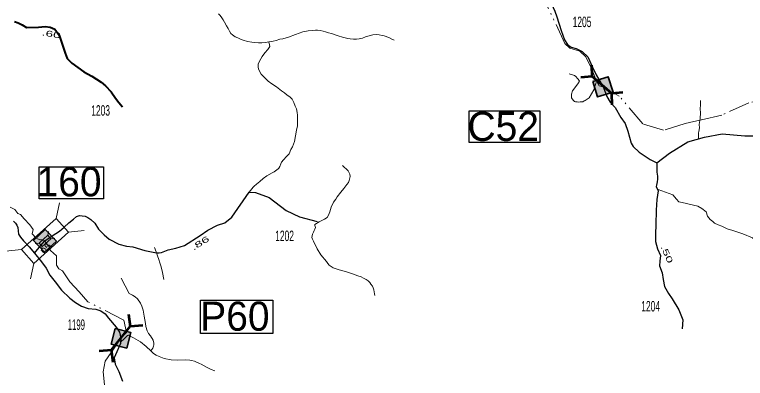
# Model space of a CAD drawing. Extents: x 301878 to 340724, y 234509 to 271929.
# Drawn here: x 326295 to 329431, y 253718 to 255281 of the extents above; entities that cross this region are included whole.
import ezdxf
from ezdxf.enums import TextEntityAlignment as Align

# ---------------------------------------------------------------- set-up
doc = ezdxf.new("R2010")
doc.units = 0
doc.header["$LTSCALE"] = 18
doc.linetypes.add('DASH_DOUBLE_DOT', pattern=[9.2, 5, -1.2, 0.3, -1.2, 0.3, -1.2])
doc.linetypes.add('LONG_DASHED', pattern=[7.5, 6, -1.5])
doc.layers.add('17', color=7, linetype='Continuous')
for name, color, linetype, lineweight in [('31', 7, 'Continuous', 35), ('32', 7, 'Continuous', 25), ('35', 7, 'Continuous', 13), ('50', 7, 'Continuous', 13), ('59', 7, 'DASH_DOUBLE_DOT', 13), ('8', 7, 'Continuous', 25)]:
    doc.layers.add(name, color=color, linetype=linetype, lineweight=lineweight)

msp = doc.modelspace()

# ---------------------------------------------------------------- hatches: boundary and pattern name
at = {"layer": '31'}
for points in [[(328776.65, 254993.7), (328843, 255014.34), (328863.65, 254947.94), (328797.3, 254927.3)], [(326424.24, 254259.86), (326376.38, 254310.23), (326426.78, 254358.13), (326474.65, 254307.77)], [(326726.42, 253932.78), (326793.78, 253915.74), (326776.72, 253848.33), (326709.36, 253865.37)]]:
    msp.add_hatch(color=256, dxfattribs=at).paths.add_polyline_path(points)

# ---------------------------------------------------------------- linework, layer by layer
for points in [[(328776.65, 254993.7), (328843, 255014.34), (328863.65, 254947.94), (328797.3, 254927.3)], [(326424.24, 254259.86), (326376.38, 254310.23), (326426.78, 254358.13), (326474.65, 254307.77)], [(326726.42, 253932.78), (326793.78, 253915.74), (326776.72, 253848.33), (326709.36, 253865.37)]]:
    msp.add_lwpolyline(points, close=True, dxfattribs=at)
at = {"layer": '31', "lineweight": 25}
for points in [[(328245.96, 254867.42), (328548.87, 254867.42), (328548.87, 254731.43), (328245.96, 254731.43)], [(326400.7, 254626.62), (326676.79, 254626.62), (326676.79, 254490.36), (326400.7, 254490.36)], [(327092.96, 254054.83), (327403.66, 254054.83), (327403.66, 253910.83), (327092.96, 253910.83)]]:
    msp.add_lwpolyline(points, close=True, dxfattribs=at)
at = {"layer": '32'}
for points in [[(328587.47, 255487.85), (328589.24, 255469.56), (328593.04, 255446.71), (328590.51, 255390.85), (328591.14, 255357.21), (328599.39, 255328.01), (328613.31, 255295.35), (328622.19, 255271.23), (328641.22, 255212.84), (328655.17, 255172.21), (328668.49, 255152.53), (328683.08, 255141.11), (328704.64, 255134.76), (328731.28, 255122.7), (328754.75, 255099.85), (328775.45, 255055.28)], [(328775.45, 255055.28), (328790.72, 255022.4), (328822.44, 254967.81), (328836.39, 254929.73), (328851.61, 254904.34), (328872.54, 254881.49), (328897.28, 254839.59), (328915.04, 254812.93), (328927.09, 254779.93), (328940.37, 254728.17), (328949.25, 254714.84), (328975.89, 254690.08), (329022.19, 254658.34), (329051.85, 254644.54)], [(329051.85, 254644.54), (329105.8, 254685.98), (329183.72, 254734.72), (329256.07, 254754.21), (329331.21, 254769.53), (329428.61, 254759.78), (329481.48, 254759.78)], [(329051.85, 254644.54), (329050.98, 254615.21), (329051.74, 254603.52), (329054.64, 254587.36), (329053.8, 254574.47), (329052.53, 254563.06), (329049.36, 254548.48), (329048.52, 254541.93), (329056.63, 254523.61), (329051.47, 254486.14), (329048.31, 254440.7), (329047.57, 254378.43), (329045.68, 254338.85), (329044.93, 254307.02), (329054.34, 254274.98), (329066.77, 254246.71), (329063.38, 254221.83), (329063.01, 254201.85), (329074.64, 254171.15), (329077.66, 254142.5), (329083.68, 254113.47), (329101.38, 254082.56), (329117.55, 254059.36), (329145.42, 254012.25), (329162.36, 253969.87), (329159.19, 253930.77)], [(326425.51, 254309), (326456.16, 254330.53), (326488.12, 254350.11), (326507.68, 254367.74), (326527.9, 254386.66), (326548.77, 254402.98), (326561.16, 254414.08), (326573.55, 254417.34), (326584.64, 254416.69), (326598.34, 254414.73), (326610.08, 254408.85), (326622.47, 254401.02), (326640.08, 254384.71), (326655.08, 254359.25), (326679.86, 254334.45), (326701.38, 254316.18), (326743.12, 254295.29), (326775.96, 254285.64), (326803.35, 254283.03), (326854.87, 254268.02), (326903.78, 254258.23), (326915.52, 254257.58), (326925.31, 254258.88), (326954.65, 254269.98), (326987.26, 254277.81), (327023.78, 254289.56), (327091.41, 254331.78), (327124.68, 254354.63), (327165.76, 254376.16), (327197.07, 254387.26), (327227.19, 254411.36), (327302.09, 254517.9), (327328.8, 254517.16), (327388.34, 254495.59), (327461.21, 254440.12), (327517.66, 254412.38), (327593.62, 254391.84)], [(326290.32, 254393.3), (326299.76, 254384.6), (326305.05, 254376.28), (326309.59, 254366.07), (326311.1, 254352.84), (326312.61, 254338.47), (326320.16, 254324.48), (326333.39, 254308.6), (326357.95, 254284.02), (326380.24, 254256.42)], [(326380.24, 254256.42), (326400.73, 254280.93), (326416.38, 254299.21), (326425.51, 254309)], [(326380.24, 254256.42), (326410.87, 254218.6), (326430.52, 254192.13), (326446.39, 254161.88), (326469.81, 254132.39), (326497.02, 254097.6), (326532.53, 254062.81), (326555.96, 254044.66), (326582.41, 254028.78), (326610.36, 254018.95), (326644.37, 254015.17), (326666.03, 254007.93), (326683.41, 253995.83), (326697.76, 253976.92), (326731.01, 253938.36), (326746.12, 253917.18), (326751.41, 253890.72), (326749.15, 253868.03), (326727.99, 253818.87), (326721.96, 253807.08), (326726.5, 253779.1), (326742.36, 253748.09), (326758.99, 253706.5)]]:
    msp.add_lwpolyline(points, dxfattribs=at)
at = {"layer": '32', "lineweight": 40}
msp.add_lwpolyline([(326294.85, 255250.82), (326311.35, 255246.26), (326328.42, 255236.58), (326346.63, 255225.19), (326397.54, 255227.58), (326425.98, 255230.43), (326447.61, 255226.44), (326467.52, 255218.47), (326486.86, 255192.84), (326513.01, 255115.18), (326520.97, 255092.4), (326540.89, 255071.9), (326592.66, 255035.46), (326627.37, 255017.24), (326666.96, 254991.34), (326685.74, 254975.4), (326709.63, 254949.21), (326727.84, 254921.88), (326742.63, 254903.09), (326758.51, 254885.05)], dxfattribs=at)
at = {"layer": '35'}
msp.add_line((326786.69, 254082.74), (326752.79, 254148.65), dxfattribs=at)
for points in [[(327386.49, 255164.1), (327372.53, 255161.18), (327356.09, 255159.5), (327341.39, 255159.79), (327325, 255160.92), (327312.73, 255162.77), (327294.79, 255165.92), (327276.18, 255171.1), (327264.66, 255175.33), (327253.37, 255180.75), (327242.06, 255185.78), (327230.81, 255193.61), (327223.14, 255200.16), (327217.14, 255210.29), (327211.25, 255221.21), (327204.58, 255232.94), (327196.09, 255248.32), (327189.9, 255259.25), (327184.16, 255267.36), (327177.15, 255277.11), (327170.09, 255284.45)], [(327923.99, 255171.43), (327914.17, 255176.03), (327901.69, 255182.28), (327881.54, 255190.28), (327873.07, 255191.65), (327860.22, 255194.7), (327846.54, 255195.78), (327832.8, 255194.05), (327817, 255189.56), (327800.81, 255185.48), (327788, 255180.13), (327774.22, 255176.41), (327762.09, 255175.45), (327749.9, 255176.09), (327734.61, 255177.19), (327725.23, 255178.18), (327702.33, 255183.84), (327683.75, 255190.21), (327654.82, 255199.59), (327642.89, 255203.03), (327629.47, 255207.29), (327620.02, 255210.28), (327606.06, 255212.56), (327594.4, 255214.79), (327585.89, 255214.56), (327571.86, 255213.24), (327555.42, 255211.57), (327531.62, 255207.24), (327500.59, 255196.25), (327470.95, 255184.83), (327446.88, 255176.91), (327432.84, 255175.18), (327417.33, 255170.29), (327404.57, 255167.34), (327395.73, 255165.92), (327386.49, 255164.1)], [(327386.49, 255164.1), (327388.43, 255150.86), (327389.91, 255144.42), (327382.25, 255131.77), (327368.85, 255117.23), (327357.93, 255101.44), (327346.04, 255081.67), (327341.16, 255068.16), (327339.89, 255054.18), (327342.98, 255043.71), (327353.33, 255025.9), (327367.34, 255011.21), (327384.12, 254994.87), (327399.71, 254983.76), (327418.55, 254970.18), (327440.84, 254954.13), (327453.37, 254945.48), (327465.48, 254935.63), (327476.14, 254928.22), (327486.24, 254918.01), (327492.96, 254903.87), (327498.74, 254887.75), (327504.51, 254875.63), (327507.6, 254860.36), (327509.39, 254849.52), (327509.34, 254831.92), (327508.78, 254803.91), (327504.79, 254784.39), (327501.11, 254760.45), (327495.91, 254735.34), (327487.16, 254713.1), (327481.02, 254701.22), (327473.05, 254682.97), (327462.73, 254671.97), (327449.34, 254657.83), (327441.13, 254647.19), (327437.18, 254639.67), (327432.85, 254628.55), (327429.51, 254621.41), (327425.84, 254617.88), (327408.8, 254606.22), (327400.59, 254601.17), (327377.74, 254588.82), (327361.9, 254577.13), (327347.23, 254564.22), (327333.5, 254552.89), (327322.82, 254544.3), (327318.84, 254539.97), (327302.09, 254517.9)], [(328790.87, 254988.94), (328780.75, 254957.95), (328761.55, 254923.11), (328744.22, 254912.57), (328739.21, 254910.07), (328733.13, 254906.49), (328722.75, 254905.77), (328714.17, 254905.41), (328709.16, 254906.13), (328701.64, 254906.84), (328698.06, 254908.28), (328692.7, 254914), (328684.94, 254923.32), (328684.57, 254930.15), (328685.54, 254939.79), (328689.55, 254953.42), (328712.16, 254984.2), (328718.88, 254995.59), (328713.72, 255004.09), (328710.98, 255006.93), (328703.64, 255015.1), (328697.84, 255019.21), (328675.57, 255026.21)], [(329229.48, 254748.94), (329230.43, 254772.71), (329231.6, 254779.16), (329233.95, 254794.4), (329233.36, 254808.46), (329236.87, 254835.43), (329238.05, 254859.46), (329237.46, 254875.87), (329238.05, 254893.45), (329238.63, 254912.21)], [(327702.66, 254632.79), (327726.12, 254610.31), (327730.1, 254604.23), (327734.03, 254595.35), (327735.54, 254585.72), (327731.6, 254568.99), (327727.63, 254560.26), (327720.65, 254551.6), (327708.71, 254534.63), (327694.68, 254518.5), (327679.78, 254498.79), (327673.38, 254488.91), (327663.61, 254475.5), (327654.19, 254454.47), (327647.76, 254433.39), (327642.88, 254419.48), (327635.89, 254409.62), (327625.23, 254402.23), (327613.3, 254396.06), (327601.79, 254390.69), (327583.45, 254379.05)], [(329569.33, 254135.93), (329544.91, 254190.43), (329521.14, 254238.53), (329510.78, 254259.53), (329502.21, 254272.91), (329475.44, 254305.83), (329462.02, 254322.52), (329419.78, 254338.79), (329377.95, 254354.06), (329353.55, 254361.03), (329330.02, 254372.37), (329314.34, 254377.6), (329299.23, 254384.82), (329291.58, 254392.56), (329280.35, 254400.27), (329268.15, 254415.1), (329262.93, 254434.28), (329244.63, 254448.23), (329227.2, 254458.7), (329160.11, 254473.89), (329145.29, 254477.01), (329135.13, 254488.6), (329119.15, 254507.53), (329056.93, 254529.85)], [(327840.71, 254074.6), (327839.75, 254081.83), (327838.93, 254090.65), (327836.68, 254098.69), (327834.57, 254107.94), (327831.2, 254114.81), (327824.58, 254123.74), (327819.4, 254130.25), (327812.64, 254137.19), (327803.76, 254143.37), (327793.16, 254148.78), (327782.47, 254154.6), (327767.56, 254159.29), (327744.72, 254167.75), (327714.8, 254177.55), (327698.39, 254182.28), (327684.07, 254186.56), (327670.33, 254190.04), (327662.99, 254193.39), (327653.59, 254198.37), (327645.31, 254204.94), (327640.14, 254211.45), (327633.11, 254220.39), (327609.29, 254249.68), (327593.49, 254275.2), (327577.93, 254307.53), (327573.4, 254316.42), (327571.24, 254323.66), (327571.58, 254330.46), (327573.74, 254338.42), (327578.29, 254345.93), (327581.03, 254353.08), (327584.37, 254359.82), (327585.89, 254365.79), (327585.6, 254371.4), (327584.36, 254374.63), (327583.45, 254379.05)], [(326895.47, 254280.27), (326902.81, 254261.72), (326908.58, 254245.19), (326914.05, 254228.68), (326918.98, 254214.97), (326924.13, 254197.27), (326929.35, 254172.75), (326936.07, 254143.8)], [(326786.79, 254082.74), (326801.36, 254075.65), (326812.03, 254069.04), (326822.06, 254060.43), (326834.88, 254040.97), (326841.65, 254029.23), (326846.49, 254011.12), (326851.69, 253985.81), (326856.56, 253954.1), (326857.8, 253940.87), (326863.85, 253923.14), (326869.3, 253910.63), (326878.22, 253901.25), (326889.75, 253882.21), (326892.28, 253868.95), (326892.26, 253862.95), (326891.33, 253856.17), (326888.57, 253848.22), (326879.44, 253836.79)], [(326879.44, 253836.79), (326859.61, 253856), (326835.18, 253874.89), (326805.32, 253893.09), (326787.98, 253901.44), (326783.72, 253903.52), (326779.4, 253902.41), (326774.29, 253897.31), (326764.8, 253887.89), (326750.85, 253875.77)], [(326879.44, 253836.79), (326890.72, 253825.76), (326903.18, 253818.31), (326915.65, 253811.66), (326937.31, 253804.03), (326967.21, 253798.23), (326992.8, 253796.92), (327027.53, 253797.83), (327047.01, 253796.25), (327054.4, 253795.7), (327067.23, 253791.84), (327088.85, 253782.61), (327095.79, 253779.27), (327118.74, 253766.01), (327138.85, 253756), (327155.25, 253750.88)]]:
    msp.add_lwpolyline(points, dxfattribs=at)
at = {"layer": '50', "lineweight": 53}
for p, q in [((328770.5, 255064.56), (328772.31, 255016.77)), ((328724.7, 255012.37), (328772.31, 255016.77)), ((328905.54, 254946.05), (328857.93, 254941.64)), ((326784.16, 253993.89), (326791.57, 253940.61)), ((326845.18, 253945.12), (326791.57, 253940.61)), ((326718.98, 253787.22), (326711.57, 253840.5))]:
    msp.add_line(p, q, dxfattribs=at)
at = {"layer": '50'}
for p, q in [((326487.79, 254472.08), (326473.13, 254405.6)), ((326594.27, 254353.66), (326526.62, 254346.11)), ((326324.41, 254271.88), (326256.75, 254264.33)), ((326377.9, 254212.39), (326363.23, 254145.91))]:
    msp.add_line(p, q, dxfattribs=at)
at = {"layer": '50', "linetype": 'LONG_DASHED'}
for p, q in [((326441.08, 254349.77), (326437.41, 254333.15)), ((326467.7, 254320.16), (326450.79, 254318.28)), ((326400.23, 254299.72), (326383.32, 254297.83)), ((326413.61, 254284.84), (326409.94, 254268.23))]:
    msp.add_line(p, q, dxfattribs=at)
at = {"layer": '50', "lineweight": 53}
for points in [[(328859.74, 254893.85), (328857.93, 254941.64), (328772.31, 255016.77)], [(326657.96, 253835.99), (326711.57, 253840.5), (326791.57, 253940.61)]]:
    msp.add_lwpolyline(points, dxfattribs=at)
at = {"layer": '50'}
msp.add_lwpolyline([(326377.9, 254212.39), (326526.62, 254346.11), (326473.13, 254405.6), (326324.41, 254271.88)], close=True, dxfattribs=at)
at = {"layer": '50', "linetype": 'LONG_DASHED'}
msp.add_lwpolyline([(326413.61, 254284.84), (326450.79, 254318.28), (326437.41, 254333.15), (326400.23, 254299.72)], close=True, dxfattribs=at)
at = {"layer": '59'}
for points in [[(329898.36, 254940.49), (329823.58, 254907.87), (329733.75, 254910.95), (329616.51, 254902.11), (329546.31, 254926.7), (329445.36, 254902.14), (329330.52, 254849.43), (329241.36, 254829.28), (329173.3, 254813.93), (329079.71, 254784.2), (328990.55, 254812.03), (328889.89, 254931), (328820.15, 254970.82), (328804.33, 254975.14), (328792.34, 254995.77), (328772.69, 255046.62), (328747.05, 255099.87), (328721.16, 255123.86), (328678.02, 255136.33), (328656.93, 255156.48), (328585.35, 255308.88), (328549.14, 255418.64), (328521.42, 255509.43), (328515.4, 255535.71)], [(326571.69, 254089.42), (326532.2, 254133.76), (326501.11, 254180.45), (326484.64, 254188.69), (326474.58, 254205.17), (326474.58, 254244.53), (326449.58, 254267.07), (326446.71, 254271.39), (326446.23, 254281.47), (326433.29, 254295.38), (326425.51, 254309), (326416.03, 254314.09), (326403.09, 254314.09), (326388.23, 254320.33), (326370.97, 254339.52), (326374.33, 254357.75), (326361.39, 254377.43), (326335.98, 254404.29), (326321.12, 254422.05), (326309.14, 254427.32), (326296.2, 254443.64), (326276.54, 254453.71)], [(327899.12, 253637.86), (327666.88, 253609.47), (327323.66, 253527.23), (327269.41, 253500.3), (327176.12, 253445.14), (327112.75, 253449.41), (327047.01, 253460.94), (327001.44, 253501.49), (326954.36, 253524.29), (326911.83, 253516.69), (326809.31, 253571.77), (326770.32, 253599.64), (326728.29, 253592.04), (326680.81, 253690.08), (326674.72, 253746.22), (326683.82, 253792.91), (326751.57, 253890.55), (326776.14, 253915.07), (326764.2, 253968.22), (326609.94, 254047.64), (326571.69, 254089.42)]]:
    msp.add_lwpolyline(points, dxfattribs=at)

# ---------------------------------------------------------------- texts
at = {"layer": '17'}
for s, rotation, width, p in [('.60', 349.555, 1.75, (326450.54, 255185.22)), ('.86', 31.978, 1.8, (327098.52, 254289.06)), ('.05', 49.42, 1.3, (326435.63, 254263.96)), ('.50', 293.733, 1.75, (329082.99, 254247.09))]:
    msp.add_text(s, height=25, rotation=rotation, dxfattribs=dict(at, width=width)).set_placement(p, align=Align.CENTER)
at = {"layer": '31'}
for s, p in [('C52', (328238.72, 254738.42)), ('160', (326389.46, 254500.46)), ('P60', (327091.97, 253922.96))]:
    msp.add_text(s, height=125, dxfattribs=at).set_placement(p)
at = {"layer": '8'}
for s, width, p in [('1205', 0.6, (328730.28, 255227.3)), ('1205', 0.6, (328730.28, 255227.3)), ('1205', 0.6, (328730.28, 255227.3)), ('1203', 0.6, (326664.5, 254846.91)), ('1203', 0.6, (326664.5, 254846.91)), ('1203', 0.6, (326664.5, 254846.91)), ('1202', 0.6, (327453.84, 254308.17)), ('1202', 0.6, (327453.84, 254308.17)), ('1202', 0.6, (327453.84, 254308.17)), ('1204', 0.6, (329024.66, 254005.77)), ('1199', 0.55, (326560.4, 253926.6)), ('1199', 0.55, (326560.4, 253926.6)), ('1199', 0.55, (326560.4, 253926.6))]:
    msp.add_text(s, height=45, dxfattribs=dict(at, width=width)).set_placement(p, align=Align.CENTER)

doc.saveas('drawing.dxf')
